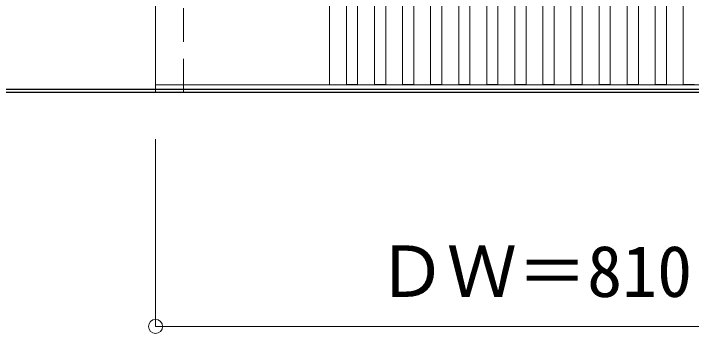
# Model space of a CAD drawing. Units: millimetres, scale not verified. Extents: x -6000 to 5700, y -4307 to 4175.
# Drawn here: x -1661 to -936, y 1160 to 1502 of the extents above; entities that cross this region are included whole.
import ezdxf
from ezdxf.enums import TextEntityAlignment as Align

# ---------------------------------------------------------------- set-up
doc = ezdxf.new("R2010")
doc.units = ezdxf.units.MM
doc.header["$LTSCALE"] = 30
doc.header["$PDMODE"] = 32
doc.header["$PDSIZE"] = 15
doc.linetypes.add('DASHED1', pattern=[1.8, 1.2, -0.6])
for name, color, linetype, lineweight in [('0-2_扉', 7, 'Continuous', 18), ('0-4_枠', 3, 'Continuous', 25), ('0-B_寸法', 7, 'Continuous', 9)]:
    doc.layers.add(name, color=color, linetype=linetype, lineweight=lineweight)
doc.styles.add('ＭＳ ゴシック', font='')
doc.styles.get('ＭＳ ゴシック').set_extended_font_data('MS Gothic')

msp = doc.modelspace()

# ---------------------------------------------------------------- linework, layer by layer
at = {"layer": '0-2_扉'}
for p, q in [((-1509, 1426), (-1509, 3409)), ((-1323, 1426), (-1323, 3409)), ((-1305, 1426.5), (-1305, 3408.5)), ((-1293, 1426.5), (-1293, 3408.5)), ((-1275, 1426.5), (-1275, 3408.5)), ((-1263, 1426.5), (-1263, 3408.5)), ((-1245, 1426.5), (-1245, 3408.5)), ((-1233, 1426.5), (-1233, 3408.5)), ((-1215, 1426.5), (-1215, 3408.5)), ((-1203, 1426.5), (-1203, 3408.5)), ((-1185, 1426.5), (-1185, 3408.5)), ((-1173, 1426.5), (-1173, 3408.5)), ((-1155, 1426.5), (-1155, 3408.5)), ((-1143, 1426.5), (-1143, 3408.5)), ((-1125, 1426.5), (-1125, 3408.5)), ((-1113, 1426.5), (-1113, 3408.5)), ((-1095, 1426.5), (-1095, 3408.5)), ((-1083, 1426.5), (-1083, 3408.5)), ((-1065, 1426.5), (-1065, 3408.5)), ((-1053, 1426.5), (-1053, 3408.5)), ((-1035, 1426.5), (-1035, 3408.5)), ((-1023, 1426.5), (-1023, 3408.5)), ((-1005, 1426.5), (-1005, 3408.5)), ((-993, 1426.5), (-993, 3408.5)), ((-975, 1426.5), (-975, 3408.5)), ((-963, 1426.5), (-963, 3408.5)), ((-945, 1426.5), (-945, 3408.5)), ((-1509, 1426), (-702, 1426)), ((-1305, 1426.5), (-1293, 1426.5)), ((-1275, 1426.5), (-1263, 1426.5)), ((-1245, 1426.5), (-1233, 1426.5)), ((-1215, 1426.5), (-1203, 1426.5)), ((-1185, 1426.5), (-1173, 1426.5)), ((-1155, 1426.5), (-1143, 1426.5)), ((-1125, 1426.5), (-1113, 1426.5)), ((-1083, 1426.5), (-1095, 1426.5)), ((-1053, 1426.5), (-1065, 1426.5)), ((-1023, 1426.5), (-1035, 1426.5)), ((-993, 1426.5), (-1005, 1426.5)), ((-963, 1426.5), (-975, 1426.5)), ((-933, 1426.5), (-945, 1426.5))]:
    msp.add_line(p, q, dxfattribs=at)
at = {"layer": '0-2_扉', "linetype": 'DASHED1'}
msp.add_line((-1005, 1426.5), (-1005, 1434), dxfattribs=at)
at = {"layer": '0-4_枠', "color": 4, "linetype": 'DASHED1', "lineweight": 9}
for p, q in [((-1509, 1418), (-1509, 3423)), ((-1479, 1418), (-1479, 3423)), ((-1509, 1418), (-1479, 1418))]:
    msp.add_line(p, q, dxfattribs=at)
at = {"layer": '0-4_枠'}
for p, q in [((-702, 1421), (-2286, 1421)), ((-702, 1418), (-2286, 1418))]:
    msp.add_line(p, q, dxfattribs=at)
at = {"layer": '0-B_寸法', "color": 4}
for p, q in [((-1509, 1168), (-1509, 1368)), ((-699, 1168), (-1509, 1168))]:
    msp.add_line(p, q, dxfattribs=at)
at = {"layer": '0-B_寸法'}
msp.add_point((-1509, 1168), dxfattribs=at)

# ---------------------------------------------------------------- texts
at = {"layer": '0-B_寸法', "style": 'ＭＳ ゴシック'}
msp.add_text('ＤＷ＝810', height=54.99, dxfattribs=at).set_placement((-1272.75, 1183), align=Align.BOTTOM_LEFT)

doc.saveas('drawing.dxf')
